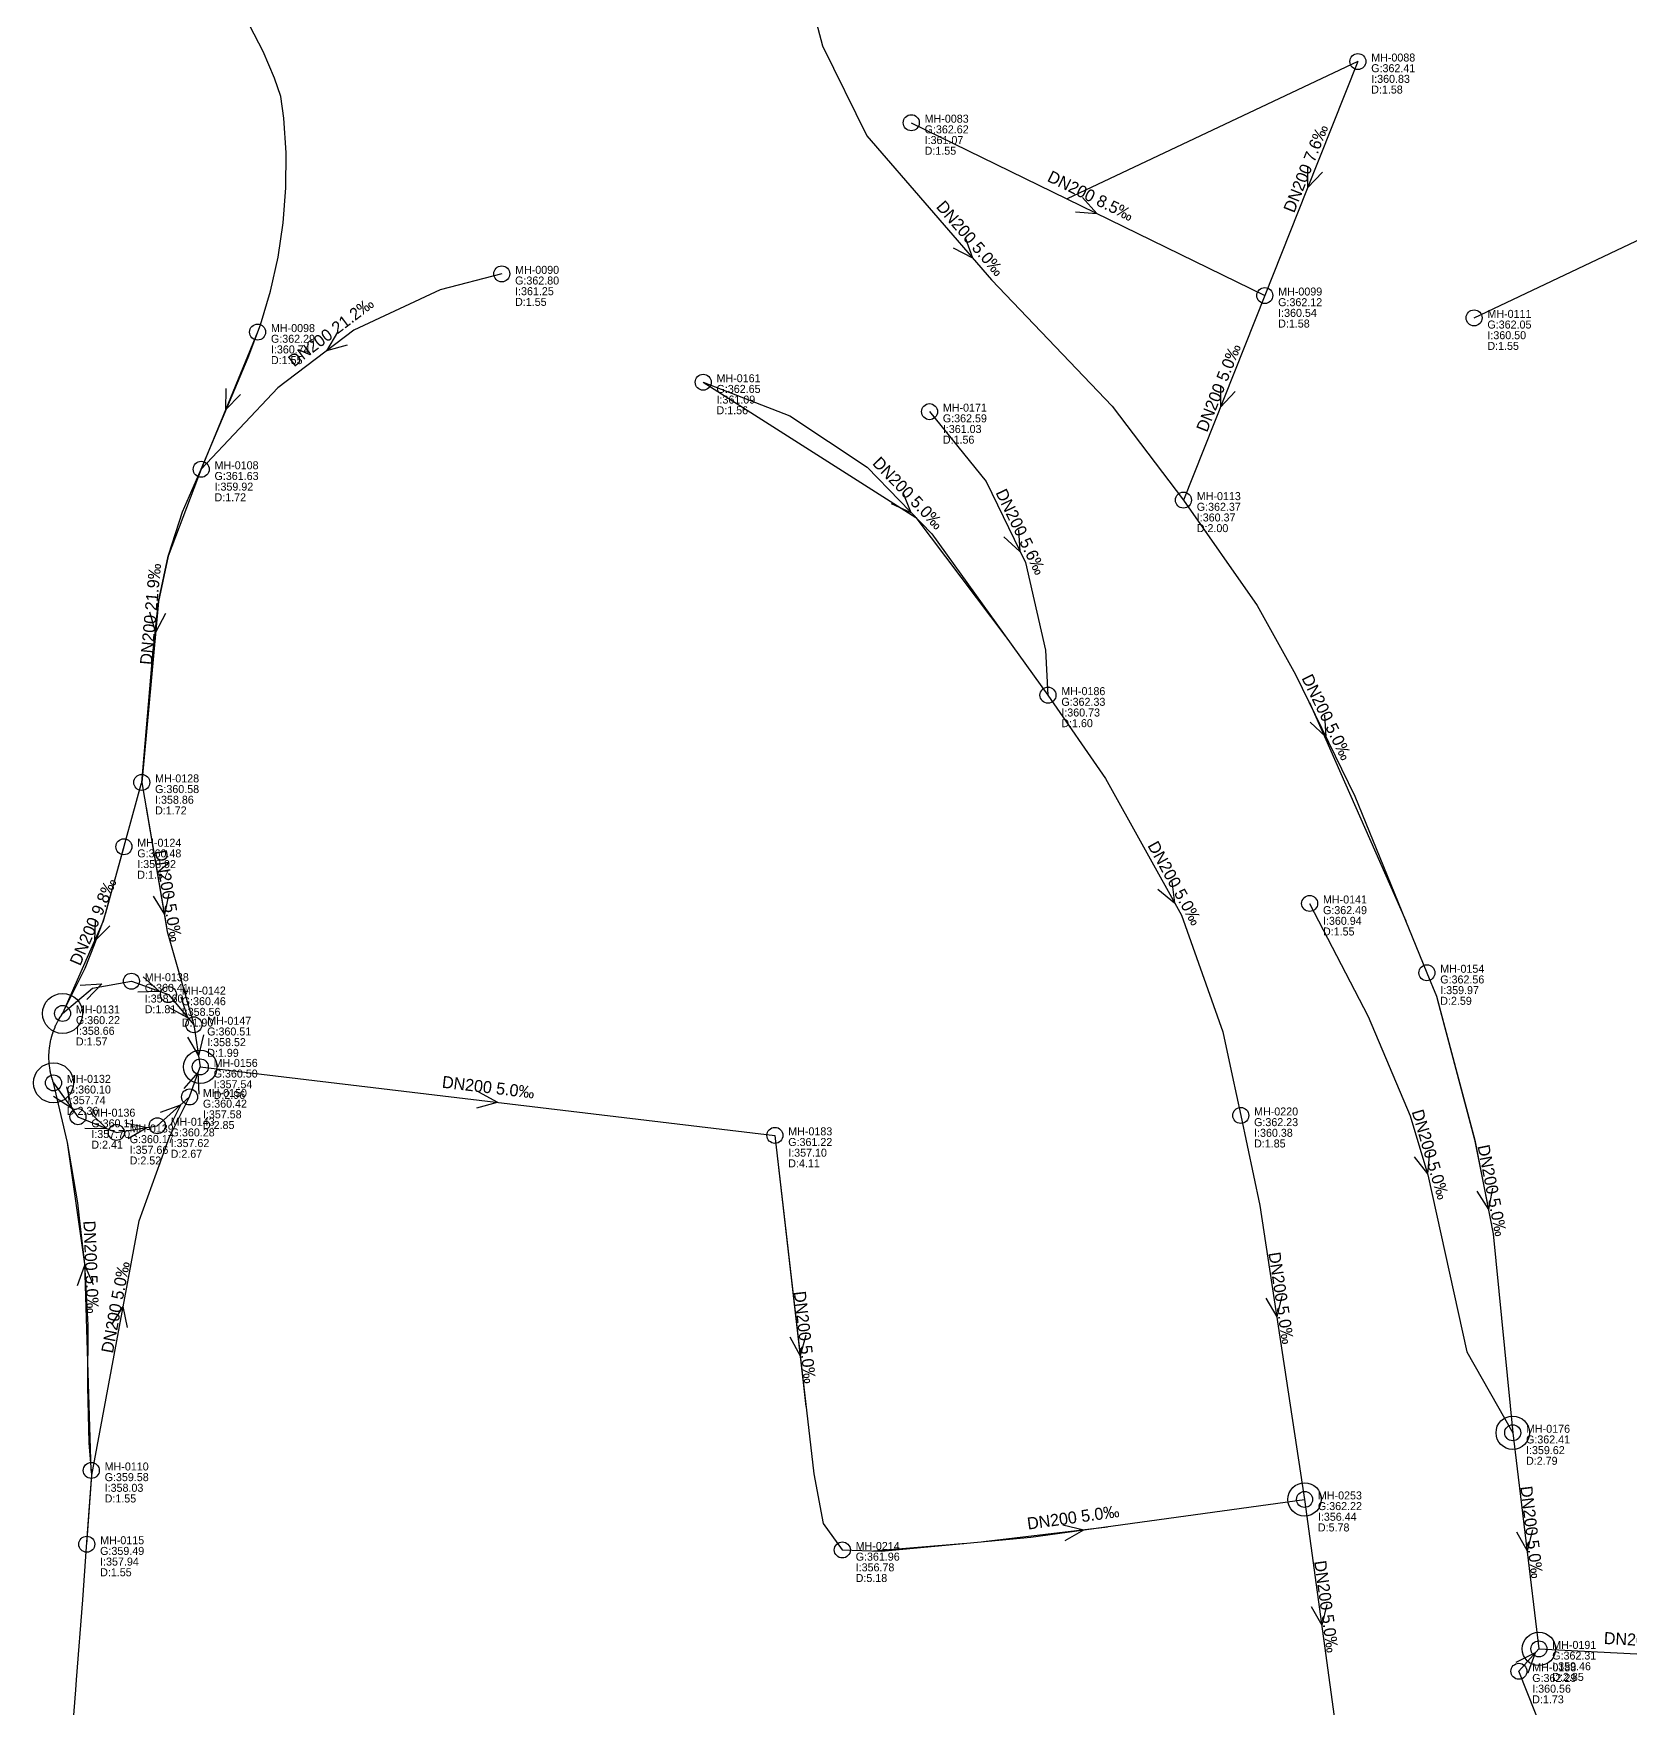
# Model space of a CAD drawing. Header units: metres. Extents: x 449901 to 451990, y 2566737 to 2570846.
# Drawn here: x 450080 to 450319.4, y 2569883.7 to 2570134.8 of the extents above; entities that cross this region are included whole.
import ezdxf
from ezdxf.enums import TextEntityAlignment as Align

# ---------------------------------------------------------------- set-up
doc = ezdxf.new("R2010")
doc.units = ezdxf.units.M
for name, color, linetype in [('SEW-CATCHMENT', 4, 'Continuous'), ('SEW-DROP', 6, 'Continuous'), ('SEW-LABEL', 2, 'Continuous'), ('SEW-MH', 7, 'Continuous'), ('SEW-MH-LABEL', 8, 'Continuous'), ('SEW-PIPE-DN200', 3, 'Continuous'), ('SEW-RIDER', 8, 'Continuous'), ('SEW-SWEPT-CH', 6, 'Continuous')]:
    doc.layers.add(name, color=color, linetype=linetype)

msp = doc.modelspace()

# ---------------------------------------------------------------- linework, layer by layer
at = {"layer": 'SEW-CATCHMENT'}
msp.add_lwpolyline([(450085.49, 2569875.77), (450086.32, 2569886.49), (450086.44, 2569888), (450087.35, 2569899.97), (450087.93, 2569907.92), (450088.66, 2569918.08), (450088.7, 2569918.65), (450088.3, 2569923.52), (450088.14, 2569931.97), (450088.17, 2569941.17), (450087.67, 2569950.34), (450086.89, 2569957.21), (450086.84, 2569957.68), (450086.63, 2569959.48), (450085.06, 2569968.53), (450082.97, 2569977.48), (450082.88, 2569977.75), (450082.86, 2569977.81), (450082.78, 2569978.07), (450082.76, 2569978.13), (450082.68, 2569978.39), (450082.67, 2569978.44), (450082.6, 2569978.71), (450082.59, 2569978.77), (450082.53, 2569979.03), (450082.52, 2569979.09), (450082.49, 2569979.24), (450082.47, 2569979.36), (450082.46, 2569979.4), (450082.41, 2569979.69), (450082.4, 2569979.74), (450082.37, 2569980.01), (450082.36, 2569980.07), (450082.33, 2569980.34), (450082.33, 2569980.4), (450082.31, 2569980.67), (450082.31, 2569980.73), (450082.29, 2569981.01), (450082.29, 2569981.06), (450082.29, 2569981.34), (450082.29, 2569981.38), (450082.29, 2569981.67), (450082.29, 2569981.73), (450082.31, 2569982), (450082.31, 2569982.06), (450082.33, 2569982.33), (450082.33, 2569982.39), (450082.35, 2569982.59), (450082.37, 2569982.72), (450082.4, 2569982.99), (450082.41, 2569983.05), (450082.46, 2569983.32), (450082.46, 2569983.36), (450082.52, 2569983.64), (450082.53, 2569983.7), (450082.59, 2569983.97), (450082.6, 2569984.02), (450082.67, 2569984.29), (450082.68, 2569984.34), (450082.76, 2569984.61), (450082.78, 2569984.66), (450082.86, 2569984.92), (450082.88, 2569984.98), (450082.97, 2569985.24), (450082.98, 2569985.28), (450083.08, 2569985.55), (450083.1, 2569985.6), (450083.21, 2569985.85), (450083.23, 2569985.91), (450083.34, 2569986.16), (450083.37, 2569986.21), (450083.49, 2569986.45), (450083.51, 2569986.51), (450083.64, 2569986.75), (450083.67, 2569986.8), (450083.8, 2569987.04), (450083.82, 2569987.08), (450083.97, 2569987.32), (450084, 2569987.37), (450084.15, 2569987.6), (450084.18, 2569987.65), (450084.33, 2569987.88), (450087.71, 2569994.65), (450089.1, 2569998.23), (450090.43, 2570001.7), (450090.79, 2570002.97), (450092.48, 2570008.98), (450096.13, 2570022.26), (450096.2, 2570022.52), (450097.92, 2570042.38), (450097.94, 2570042.68), (450098.7, 2570049.62), (450100.16, 2570056.44), (450100.26, 2570056.74), (450102.31, 2570063.07), (450105.11, 2570069.46), (450112.13, 2570086.23), (450113.99, 2570091.13), (450115.49, 2570096.14), (450116.63, 2570101.25), (450117.41, 2570106.43), (450117.81, 2570111.65), (450117.84, 2570116.89), (450117.5, 2570122.11), (450117.05, 2570125.36), (450116.1, 2570128.09), (450114.38, 2570132.08), (450112.38, 2570135.94)], dxfattribs=at)
at = {"layer": 'SEW-DROP'}
for centre in [(450104.98, 2569979.87), (450301.73, 2569925.02), (450270.53, 2569915.03), (450305.66, 2569892.62)]:
    msp.add_circle(centre, 2.5, dxfattribs=at)
at = {"layer": 'SEW-LABEL'}
for p, q in [((450270.98, 2570114.89), (450270.98, 2570111.66)), ((450273.21, 2570114), (450270.98, 2570111.66)), ((450237.24, 2570110.2), (450239.41, 2570107.8)), ((450236.19, 2570108.04), (450239.41, 2570107.8)), ((450219.67, 2570104.22), (450220.73, 2570101.17)), ((450217.86, 2570102.65), (450220.73, 2570101.17)), ((450125.57, 2570090), (450123.91, 2570087.23)), ((450127.02, 2570088.09), (450123.91, 2570087.23)), ((450108.8, 2570081.59), (450108.77, 2570078.36)), ((450257.91, 2570082.01), (450257.92, 2570078.78)), ((450260.14, 2570081.13), (450257.92, 2570078.78)), ((450111.02, 2570080.67), (450108.77, 2570078.36)), ((450210.28, 2570065.98), (450211.51, 2570062.99)), ((450208.56, 2570064.31), (450211.51, 2570062.99)), ((450225.46, 2570059.33), (450227.86, 2570057.16)), ((450227.62, 2570060.38), (450227.86, 2570057.16)), ((450097.36, 2570048.08), (450098.28, 2570044.98)), ((450099.75, 2570047.86), (450098.28, 2570044.98)), ((450271.35, 2570031.54), (450273.74, 2570029.37)), ((450273.5, 2570032.59), (450273.74, 2570029.37)), ((450100.27, 2570005.86), (450099.59, 2570002.7)), ((450248.53, 2570006.51), (450251.03, 2570004.47)), ((450250.63, 2570007.68), (450251.03, 2570004.47)), ((450097.91, 2570005.45), (450099.59, 2570002.7)), ((450089.22, 2570001.95), (450089.13, 2569998.72)), ((450091.42, 2570001), (450089.13, 2569998.72)), ((450096.42, 2569993.36), (450098.83, 2569991.21)), ((450086.97, 2569992.13), (450090.2, 2569992.32)), ((450087.99, 2569989.96), (450090.2, 2569992.32)), ((450095.6, 2569991.1), (450098.83, 2569991.21)), ((450100.22, 2569988.82), (450103.07, 2569987.3)), ((450102.06, 2569990.37), (450103.07, 2569987.3)), ((450103.08, 2569984.33), (450104.72, 2569981.55)), ((450105.45, 2569984.69), (450104.72, 2569981.55)), ((450102.54, 2569976.61), (450104.68, 2569979.03)), ((450104.8, 2569975.8), (450104.68, 2569979.03)), ((450082.95, 2569975.46), (450085.68, 2569973.73)), ((450084.9, 2569976.86), (450085.68, 2569973.73)), ((450146.7, 2569976.11), (450149.54, 2569974.57)), ((450099.03, 2569973.1), (450102.07, 2569974.2)), ((450100.62, 2569971.31), (450102.07, 2569974.2)), ((450146.42, 2569973.73), (450149.54, 2569974.57)), ((450087.67, 2569970.69), (450090.9, 2569970.66)), ((450088.58, 2569972.91), (450090.9, 2569970.66)), ((450093.78, 2569971.49), (450096.94, 2569970.79)), ((450094.17, 2569969.12), (450096.94, 2569970.79)), ((450286.97, 2569966.4), (450288.98, 2569963.86)), ((450289.28, 2569967.08), (450288.98, 2569963.86)), ((450296.33, 2569961.22), (450298.08, 2569958.51)), ((450298.68, 2569961.68), (450298.08, 2569958.51)), ((450086.58, 2569947.09), (450087.67, 2569950.13)), ((450088.98, 2569947.18), (450087.67, 2569950.13)), ((450267.11, 2569945.55), (450266.37, 2569942.4)), ((450091.69, 2569941.24), (450093.43, 2569943.97)), ((450094.05, 2569940.8), (450093.43, 2569943.97)), ((450264.74, 2569945.19), (450266.37, 2569942.4)), ((450193.38, 2569939.39), (450194.91, 2569936.55)), ((450195.76, 2569939.67), (450194.91, 2569936.55)), ((450234.31, 2569911.23), (450237.45, 2569910.45)), ((450234.64, 2569908.85), (450237.45, 2569910.45)), ((450304.71, 2569910.45), (450303.88, 2569907.33)), ((450302.32, 2569910.16), (450303.88, 2569907.33)), ((450271.52, 2569898.97), (450273.11, 2569896.16)), ((450273.89, 2569899.3), (450273.11, 2569896.16)), ((450302.27, 2569890.62), (450305.16, 2569892.06)), ((450304.06, 2569889.02), (450305.16, 2569892.06))]:
    msp.add_line(p, q, dxfattribs=at)
at = {"layer": 'SEW-MH'}
for centre in [(450278.52, 2570130.59), (450211.57, 2570121.42), (450150.17, 2570098.76), (450264.57, 2570095.51), (450113.57, 2570090.03), (450295.94, 2570092.16), (450180.37, 2570082.51), (450214.3, 2570078.1), (450105.11, 2570069.46), (450252.37, 2570064.84), (450232.06, 2570035.6), (450096.2, 2570022.52), (450093.53, 2570012.88), (450271.29, 2570004.37), (450094.65, 2569992.72), (450288.87, 2569993.98), (450100.2, 2569990.72), (450084.33, 2569987.88), (450104.01, 2569986.18), (450104.98, 2569979.87), (450082.97, 2569977.48), (450103.37, 2569975.36), (450086.64, 2569972.41), (450260.96, 2569972.59), (450092.39, 2569970.04), (450098.53, 2569971.05), (450191.12, 2569969.61), (450301.73, 2569925.02), (450088.64, 2569919.37), (450270.53, 2569915.03), (450087.96, 2569908.31), (450201.23, 2569907.45), (450305.66, 2569892.62), (450302.66, 2569889.26)]:
    msp.add_circle(centre, 1.2, dxfattribs=at)
at = {"layer": 'SEW-PIPE-DN200'}
for points in [[(450195.51, 2570144.62), (450195.7, 2570142.65), (450198.26, 2570132.95), (450204.92, 2570119.44), (450223.61, 2570097.84), (450241.67, 2570078.9), (450252.37, 2570064.84)], [(450278.52, 2570130.59), (450270.83, 2570111.26), (450264.57, 2570095.51)], [(450295.94, 2570092.16), (450372.68, 2570128.54)], [(450211.57, 2570121.42), (450264.57, 2570095.51)], [(450150.17, 2570098.76), (450140.94, 2570096.34), (450127.98, 2570090.32), (450116.6, 2570081.68), (450105.11, 2570069.46)], [(450264.57, 2570095.51), (450252.37, 2570064.84)], [(450113.57, 2570090.03), (450105.11, 2570069.46)], [(450180.37, 2570082.51), (450193.35, 2570077.47), (450204.95, 2570069.77), (450214.63, 2570059.76), (450232.06, 2570035.6)], [(450214.3, 2570078.1), (450222.78, 2570067.61), (450228.67, 2570055.48), (450231.69, 2570042.35), (450232.06, 2570035.6)], [(450105.11, 2570069.46), (450100.16, 2570056.44), (450098.7, 2570049.62), (450096.2, 2570022.52)], [(450252.37, 2570064.84), (450263.43, 2570049.03), (450269.19, 2570038.72), (450278.08, 2570020.44), (450288.87, 2569993.98)], [(450232.06, 2570035.6), (450240.69, 2570023.11), (450252.07, 2570002.61), (450258.29, 2569985.14), (450259.68, 2569978.59), (450260.96, 2569972.59)], [(450096.2, 2570022.52), (450100.03, 2570000.16), (450104.01, 2569986.18)], [(450093.53, 2570012.88), (450090.43, 2570001.7), (450084.33, 2569987.88)], [(450271.29, 2570004.37), (450280.04, 2569987.42), (450286.35, 2569972.53), (450289.03, 2569963.71), (450294.85, 2569937.15), (450301.73, 2569925.02)], [(450288.87, 2569993.98), (450290.3, 2569990.46), (450296.03, 2569968.91), (450298.81, 2569954.83), (450301.73, 2569925.02)], [(450084.33, 2569987.88), (450088.84, 2569991.68), (450094.65, 2569992.72)], [(450094.65, 2569992.72), (450094.65, 2569992.72), (450100.2, 2569990.72)], [(450100.2, 2569990.72), (450100.2, 2569990.72), (450104.01, 2569986.18)], [(450104.01, 2569986.18), (450104.98, 2569979.87)], [(450103.37, 2569975.36), (450104.98, 2569979.87)], [(450104.98, 2569979.87), (450191.12, 2569969.61)], [(450082.97, 2569977.48), (450086.64, 2569972.41)], [(450088.64, 2569919.37), (450087.67, 2569950.34), (450085.06, 2569968.53), (450082.97, 2569977.48)], [(450087.96, 2569908.31), (450088.7, 2569918.65), (450095.82, 2569956.81), (450100.36, 2569969.38), (450103.37, 2569975.36)], [(450098.53, 2569971.05), (450103.37, 2569975.36)], [(450086.64, 2569972.41), (450086.64, 2569972.41), (450092.39, 2569970.04)], [(450092.39, 2569970.04), (450092.39, 2569970.04), (450098.53, 2569971.05), (450098.53, 2569971.05)], [(450260.96, 2569972.59), (450263.84, 2569959.08), (450270.53, 2569915.03)], [(450191.12, 2569969.61), (450196.94, 2569918.88), (450198.37, 2569911.42), (450201.23, 2569907.45), (450201.23, 2569907.45)], [(450301.73, 2569925.02), (450305.66, 2569892.62)], [(450201.23, 2569907.45), (450207.1, 2569907.29), (450229.48, 2569909.35), (450270.53, 2569915.03)], [(450270.53, 2569915.03), (450275.29, 2569880.27)], [(450302.66, 2569889.26), (450305.66, 2569892.62)], [(450305.66, 2569892.62), (450324.24, 2569891.69), (450338.37, 2569887.51)], [(450308.8, 2569873.81), (450302.66, 2569889.26)]]:
    msp.add_lwpolyline(points, dxfattribs=at)
at = {"layer": 'SEW-RIDER'}
for points in [[(450278.52, 2570130.59), (450278.52, 2570130.59), (450234.93, 2570109.99)], [(450180.37, 2570082.51), (450212.24, 2570062.23), (450225.75, 2570044.35)], [(450271.25, 2570034.49), (450285.7, 2570001.76)], [(450096.85, 2570018.74), (450099.96, 2570000.59)], [(450290.41, 2569990.06), (450296.01, 2569969.01), (450297.94, 2569959.24)], [(450191.12, 2569969.61), (450195.42, 2569932.11), (450195.78, 2569928.96)], [(450222.37, 2569908.7), (450240.97, 2569910.94)], [(450205.88, 2569907.32), (450219.21, 2569908.4), (450219.45, 2569908.43)]]:
    msp.add_lwpolyline(points, dxfattribs=at)
at = {"layer": 'SEW-SWEPT-CH'}
for centre in [(450084.33, 2569987.88), (450082.97, 2569977.48)]:
    msp.add_circle(centre, 3, dxfattribs=at)

# ---------------------------------------------------------------- texts
at = {"layer": 'SEW-LABEL'}
for s, rotation, p in [('DN200 7.6‰', 68.2865, (450271.54, 2570114.25)), ('DN200 8.5‰', -26.0505, (450238.07, 2570109.66)), ('DN200 5.0‰', -49.1313, (450219.75, 2570103.5)), ('DN200 21.2‰', 37.1882, (450125.1, 2570089.34)), ('DN200 5.0‰', 68.3221, (450258.47, 2570081.37)), ('DN200 5.0‰', -45.9583, (450210.46, 2570065.27)), ('DN200 5.6‰', -64.0688, (450227.2, 2570059.71)), ('DN200 21.9‰', 84.7138, (450098.41, 2570047.68)), ('DN200 5.0‰', -64.0509, (450273.08, 2570031.92)), ('DN200 5.0‰', -60.9766, (450250.31, 2570006.98)), ('DN200 5.0‰', -80.2734, (450099.34, 2570005.38)), ('DN200 9.8‰', 66.6955, (450089.73, 2570001.3)), ('DN200 5.0‰', -6.7949, (450148.05, 2569975.94)), ('DN200 5.0‰', -73.4951, (450288.55, 2569966.5)), ('DN200 5.0‰', -78.8525, (450297.79, 2569961.18)), ('DN200 5.0‰', 272.2434, (450087.72, 2569949.83)), ('DN200 5.0‰', 79.4211, (450093.15, 2569943.69)), ('DN200 5.0‰', -81.3754, (450266.15, 2569945.09)), ('DN200 5.0‰', -83.4559, (450194.74, 2569939.24)), ('DN200 5.0‰', -83.0956, (450303.7, 2569910.02)), ('DN200 5.0‰', 7.8746, (450235.96, 2569911.45)), ('DN200 5.0‰', -82.1919, (450272.91, 2569898.85)), ('DN200 5.0‰', -3.0787, (450322.31, 2569892.99))]:
    msp.add_text(s, height=1.8, rotation=rotation, dxfattribs=at).set_placement(p, align=Align.CENTER)
at = {"layer": 'SEW-MH-LABEL'}
for s, p in [('MH-0088', (450280.52, 2570130.59)), ('G:362.41', (450280.52, 2570128.99)), ('D:1.58', (450280.52, 2570125.79)), ('I:360.83', (450280.52, 2570127.39)), ('MH-0083', (450213.57, 2570121.42)), ('G:362.62', (450213.57, 2570119.82)), ('I:361.07', (450213.57, 2570118.22)), ('D:1.55', (450213.57, 2570116.62)), ('MH-0090', (450152.17, 2570098.76)), ('G:362.80', (450152.17, 2570097.16)), ('I:361.25', (450152.17, 2570095.56)), ('MH-0099', (450266.57, 2570095.51)), ('D:1.55', (450152.17, 2570093.96)), ('G:362.12', (450266.57, 2570093.91)), ('I:360.54', (450266.57, 2570092.31)), ('MH-0098', (450115.57, 2570090.03)), ('D:1.58', (450266.57, 2570090.71)), ('G:362.05', (450297.94, 2570090.56)), ('MH-0111', (450297.94, 2570092.16)), ('G:362.29', (450115.57, 2570088.43)), ('D:1.55', (450297.94, 2570087.36)), ('I:360.50', (450297.94, 2570088.96)), ('D:1.55', (450115.57, 2570085.23)), ('I:360.74', (450115.57, 2570086.83)), ('MH-0161', (450182.37, 2570082.51)), ('G:362.65', (450182.37, 2570080.91)), ('D:1.56', (450182.37, 2570077.71)), ('I:361.09', (450182.37, 2570079.31)), ('MH-0171', (450216.3, 2570078.1)), ('G:362.59', (450216.3, 2570076.5)), ('I:361.03', (450216.3, 2570074.9)), ('D:1.56', (450216.3, 2570073.3)), ('G:361.63', (450107.11, 2570067.86)), ('MH-0108', (450107.11, 2570069.46)), ('D:1.72', (450107.11, 2570064.66)), ('I:359.92', (450107.11, 2570066.26)), ('MH-0113', (450254.37, 2570064.84)), ('G:362.37', (450254.37, 2570063.24)), ('D:2.00', (450254.37, 2570060.04)), ('I:360.37', (450254.37, 2570061.64)), ('MH-0186', (450234.06, 2570035.6)), ('G:362.33', (450234.06, 2570034)), ('I:360.73', (450234.06, 2570032.4)), ('D:1.60', (450234.06, 2570030.8)), ('MH-0128', (450098.2, 2570022.52)), ('G:360.58', (450098.2, 2570020.92)), ('D:1.72', (450098.2, 2570017.72)), ('I:358.86', (450098.2, 2570019.32)), ('MH-0124', (450095.53, 2570012.88)), ('G:360.48', (450095.53, 2570011.28)), ('I:358.92', (450095.53, 2570009.68)), ('D:1.57', (450095.53, 2570008.08)), ('G:362.49', (450273.29, 2570002.77)), ('MH-0141', (450273.29, 2570004.37)), ('D:1.55', (450273.29, 2569999.57)), ('I:360.94', (450273.29, 2570001.17)), ('MH-0138', (450096.65, 2569992.72)), ('G:362.56', (450290.87, 2569992.38)), ('MH-0154', (450290.87, 2569993.98)), ('G:360.41', (450096.65, 2569991.12)), ('I:358.60', (450096.65, 2569989.52)), ('MH-0142', (450102.2, 2569990.72)), ('I:359.97', (450290.87, 2569990.78)), ('MH-0131', (450086.33, 2569987.88)), ('D:1.81', (450096.65, 2569987.92)), ('G:360.46', (450102.2, 2569989.12)), ('I:358.56', (450102.2, 2569987.52)), ('D:2.59', (450290.87, 2569989.18)), ('G:360.22', (450086.33, 2569986.28)), ('I:358.66', (450086.33, 2569984.68)), ('D:1.90', (450102.2, 2569985.92)), ('G:360.51', (450106.01, 2569984.58)), ('MH-0147', (450106.01, 2569986.18)), ('D:1.57', (450086.33, 2569983.08)), ('I:358.52', (450106.01, 2569982.98)), ('D:1.99', (450106.01, 2569981.38)), ('MH-0156', (450106.98, 2569979.87)), ('MH-0132', (450084.97, 2569977.48)), ('G:360.50', (450106.98, 2569978.27)), ('G:360.10', (450084.97, 2569975.88)), ('I:357.74', (450084.97, 2569974.28)), ('MH-0150', (450105.37, 2569975.36)), ('D:2.96', (450106.98, 2569975.07)), ('I:357.54', (450106.98, 2569976.67)), ('D:2.36', (450084.97, 2569972.68)), ('MH-0136', (450088.64, 2569972.41)), ('G:360.42', (450105.37, 2569973.76)), ('I:357.58', (450105.37, 2569972.16)), ('MH-0220', (450262.96, 2569972.59)), ('G:360.11', (450088.64, 2569970.81)), ('MH-0139', (450094.39, 2569970.04)), ('G:360.28', (450100.53, 2569969.45)), ('MH-0143', (450100.53, 2569971.05)), ('D:2.85', (450105.37, 2569970.56)), ('MH-0183', (450193.12, 2569969.61)), ('G:362.23', (450262.96, 2569970.99)), ('I:360.38', (450262.96, 2569969.39)), ('D:2.41', (450088.64, 2569967.61)), ('I:357.70', (450088.64, 2569969.21)), ('G:360.17', (450094.39, 2569968.44)), ('I:357.66', (450094.39, 2569966.84)), ('I:357.62', (450100.53, 2569967.85)), ('G:361.22', (450193.12, 2569968.01)), ('D:1.85', (450262.96, 2569967.79)), ('D:2.52', (450094.39, 2569965.24)), ('D:2.67', (450100.53, 2569966.25)), ('D:4.11', (450193.12, 2569964.81)), ('I:357.10', (450193.12, 2569966.41)), ('MH-0176', (450303.73, 2569925.02)), ('G:362.41', (450303.73, 2569923.42)), ('I:359.62', (450303.73, 2569921.82)), ('MH-0110', (450090.64, 2569919.37)), ('D:2.79', (450303.73, 2569920.22)), ('G:359.58', (450090.64, 2569917.77)), ('D:1.55', (450090.64, 2569914.57)), ('I:358.03', (450090.64, 2569916.17)), ('MH-0253', (450272.53, 2569915.03)), ('G:362.22', (450272.53, 2569913.43)), ('I:356.44', (450272.53, 2569911.83)), ('D:5.78', (450272.53, 2569910.23)), ('G:359.49', (450089.96, 2569906.71)), ('MH-0115', (450089.96, 2569908.31)), ('MH-0214', (450203.23, 2569907.45)), ('I:357.94', (450089.96, 2569905.11)), ('G:361.96', (450203.23, 2569905.85)), ('I:356.78', (450203.23, 2569904.25)), ('D:1.55', (450089.96, 2569903.51)), ('D:5.18', (450203.23, 2569902.65)), ('MH-0191', (450307.66, 2569892.62)), ('MH-0188', (450304.66, 2569889.26)), ('G:362.31', (450307.66, 2569891.02)), ('I:359.46', (450307.66, 2569889.42)), ('G:362.29', (450304.66, 2569887.66)), ('D:2.85', (450307.66, 2569887.82)), ('D:1.73', (450304.66, 2569884.46)), ('I:360.56', (450304.66, 2569886.06))]:
    msp.add_text(s, height=1.2, dxfattribs=at).set_placement(p)

doc.saveas('drawing.dxf')
